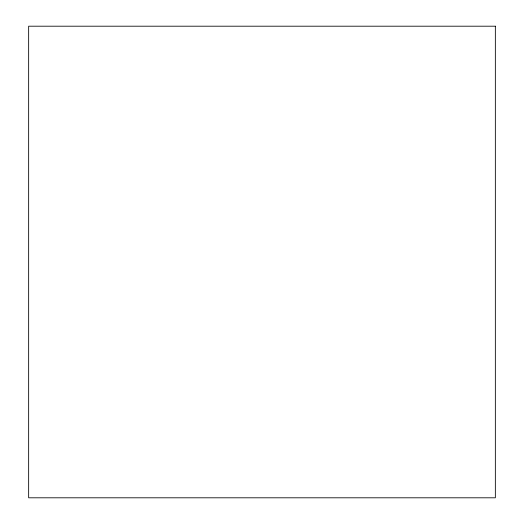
<?xml version="1.0" encoding="UTF-8"?>
<svg xmlns="http://www.w3.org/2000/svg" width="524" height="524" viewBox="0 0 524 524"><rect width="100%" height="100%" fill="white"/><g stroke="black" fill="none" stroke-linecap="round" stroke-linejoin="round"><path stroke-width="0.79" d="M495.35 26.2L28.65 26.2L28.65 497.8L495.35 497.8L495.35 26.2"/></g></svg>
